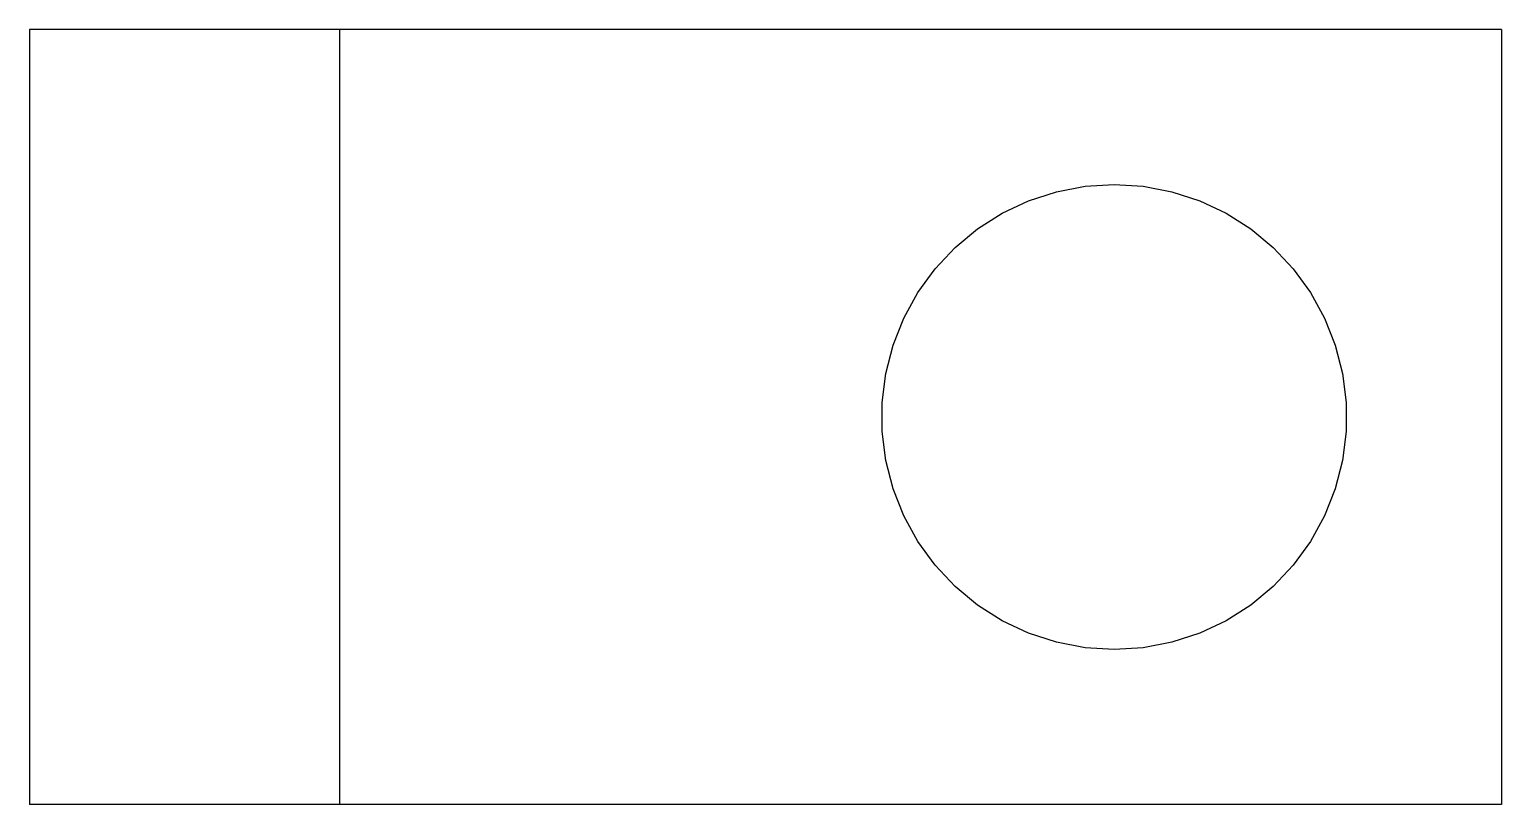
# Model space of a CAD drawing. Header units: metres. Extents: x -14 to 5, y -10 to 0.
import ezdxf

# ---------------------------------------------------------------- set-up
doc = ezdxf.new("R2010")
doc.units = ezdxf.units.M

msp = doc.modelspace()

# ---------------------------------------------------------------- linework, layer by layer
for points in [[(-10, 0), (-10.08, 0), (-10.16, 0), (-10.24, 0), (-10.32, 0), (-10.4, 0), (-10.48, 0), (-10.56, 0), (-10.64, 0), (-10.72, 0), (-10.8, 0), (-10.88, 0), (-10.96, 0), (-11.04, 0), (-11.12, 0), (-11.2, 0), (-11.28, 0), (-11.36, 0), (-11.44, 0), (-11.52, 0), (-11.6, 0), (-11.68, 0), (-11.76, 0), (-11.84, 0), (-11.92, 0), (-12, 0), (-12.08, 0), (-12.16, 0), (-12.24, 0), (-12.32, 0), (-12.4, 0), (-12.48, 0), (-12.56, 0), (-12.64, 0), (-12.72, 0), (-12.8, 0), (-12.88, 0), (-12.96, 0), (-13.04, 0), (-13.12, 0), (-13.2, 0), (-13.28, 0), (-13.36, 0), (-13.44, 0), (-13.52, 0), (-13.6, 0), (-13.68, 0), (-13.76, 0), (-13.84, 0), (-13.92, 0), (-14, 0)], [(-14, 0), (-14, -0.2), (-14, -0.4), (-14, -0.6), (-14, -0.8), (-14, -1), (-14, -1.2), (-14, -1.4), (-14, -1.6), (-14, -1.8), (-14, -2), (-14, -2.2), (-14, -2.4), (-14, -2.6), (-14, -2.8), (-14, -3), (-14, -3.2), (-14, -3.4), (-14, -3.6), (-14, -3.8), (-14, -4), (-14, -4.2), (-14, -4.4), (-14, -4.6), (-14, -4.8), (-14, -5), (-14, -5.2), (-14, -5.4), (-14, -5.6), (-14, -5.8), (-14, -6), (-14, -6.2), (-14, -6.4), (-14, -6.6), (-14, -6.8), (-14, -7), (-14, -7.2), (-14, -7.4), (-14, -7.6), (-14, -7.8), (-14, -8), (-14, -8.2), (-14, -8.4), (-14, -8.6), (-14, -8.8), (-14, -9), (-14, -9.2), (-14, -9.4), (-14, -9.6), (-14, -9.8), (-14, -10)], [(5, 0), (4.7, 0), (4.4, 0), (4.1, 0), (3.8, 0), (3.5, 0), (3.2, 0), (2.9, 0), (2.6, 0), (2.3, 0), (2, 0), (1.7, 0), (1.4, 0), (1.1, 0), (0.8, 0), (0.5, 0), (0.2, 0), (-0.1, 0), (-0.4, 0), (-0.7, 0), (-1, 0), (-1.3, 0), (-1.6, 0), (-1.9, 0), (-2.2, 0), (-2.5, 0), (-2.8, 0), (-3.1, 0), (-3.4, 0), (-3.7, 0), (-4, 0), (-4.3, 0), (-4.6, 0), (-4.9, 0), (-5.2, 0), (-5.5, 0), (-5.8, 0), (-6.1, 0), (-6.4, 0), (-6.7, 0), (-7, 0), (-7.3, 0), (-7.6, 0), (-7.9, 0), (-8.2, 0), (-8.5, 0), (-8.8, 0), (-9.1, 0), (-9.4, 0), (-9.7, 0), (-10, 0)], [(-10, 0), (-10, -0.2), (-10, -0.4), (-10, -0.6), (-10, -0.8), (-10, -1), (-10, -1.2), (-10, -1.4), (-10, -1.6), (-10, -1.8), (-10, -2), (-10, -2.2), (-10, -2.4), (-10, -2.6), (-10, -2.8), (-10, -3), (-10, -3.2), (-10, -3.4), (-10, -3.6), (-10, -3.8), (-10, -4), (-10, -4.2), (-10, -4.4), (-10, -4.6), (-10, -4.8), (-10, -5), (-10, -5.2), (-10, -5.4), (-10, -5.6), (-10, -5.8), (-10, -6), (-10, -6.2), (-10, -6.4), (-10, -6.6), (-10, -6.8), (-10, -7), (-10, -7.2), (-10, -7.4), (-10, -7.6), (-10, -7.8), (-10, -8), (-10, -8.2), (-10, -8.4), (-10, -8.6), (-10, -8.8), (-10, -9), (-10, -9.2), (-10, -9.4), (-10, -9.6), (-10, -9.8), (-10, -10)], [(5, 0), (5, -0.2), (5, -0.4), (5, -0.6), (5, -0.8), (5, -1), (5, -1.2), (5, -1.4), (5, -1.6), (5, -1.8), (5, -2), (5, -2.2), (5, -2.4), (5, -2.6), (5, -2.8), (5, -3), (5, -3.2), (5, -3.4), (5, -3.6), (5, -3.8), (5, -4), (5, -4.2), (5, -4.4), (5, -4.6), (5, -4.8), (5, -5), (5, -5.2), (5, -5.4), (5, -5.6), (5, -5.8), (5, -6), (5, -6.2), (5, -6.4), (5, -6.6), (5, -6.8), (5, -7), (5, -7.2), (5, -7.4), (5, -7.6), (5, -7.8), (5, -8), (5, -8.2), (5, -8.4), (5, -8.6), (5, -8.8), (5, -9), (5, -9.2), (5, -9.4), (5, -9.6), (5, -9.8), (5, -10)], [(0, -2), (0.376, -2.024), (0.746, -2.094), (1.104, -2.211), (1.445, -2.371), (1.763, -2.573), (2.054, -2.813), (2.312, -3.088), (2.533, -3.393), (2.714, -3.723), (2.853, -4.073), (2.947, -4.438), (2.994, -4.812), (2.994, -5.188), (2.947, -5.562), (2.853, -5.927), (2.714, -6.277), (2.533, -6.607), (2.312, -6.912), (2.054, -7.187), (1.763, -7.427), (1.445, -7.629), (1.104, -7.789), (0.746, -7.906), (0.376, -7.976), (0, -8), (-0.376, -7.976), (-0.746, -7.906), (-1.104, -7.789), (-1.445, -7.629), (-1.763, -7.427), (-2.054, -7.187), (-2.312, -6.912), (-2.533, -6.607), (-2.714, -6.277), (-2.853, -5.927), (-2.947, -5.562), (-2.994, -5.188), (-2.994, -4.812), (-2.947, -4.438), (-2.853, -4.073), (-2.714, -3.723), (-2.533, -3.393), (-2.312, -3.088), (-2.054, -2.813), (-1.763, -2.573), (-1.445, -2.371), (-1.104, -2.211), (-0.746, -2.094), (-0.376, -2.024), (0, -2)], [(-10, -10), (-10.08, -10), (-10.16, -10), (-10.24, -10), (-10.32, -10), (-10.4, -10), (-10.48, -10), (-10.56, -10), (-10.64, -10), (-10.72, -10), (-10.8, -10), (-10.88, -10), (-10.96, -10), (-11.04, -10), (-11.12, -10), (-11.2, -10), (-11.28, -10), (-11.36, -10), (-11.44, -10), (-11.52, -10), (-11.6, -10), (-11.68, -10), (-11.76, -10), (-11.84, -10), (-11.92, -10), (-12, -10), (-12.08, -10), (-12.16, -10), (-12.24, -10), (-12.32, -10), (-12.4, -10), (-12.48, -10), (-12.56, -10), (-12.64, -10), (-12.72, -10), (-12.8, -10), (-12.88, -10), (-12.96, -10), (-13.04, -10), (-13.12, -10), (-13.2, -10), (-13.28, -10), (-13.36, -10), (-13.44, -10), (-13.52, -10), (-13.6, -10), (-13.68, -10), (-13.76, -10), (-13.84, -10), (-13.92, -10), (-14, -10)], [(5, -10), (4.7, -10), (4.4, -10), (4.1, -10), (3.8, -10), (3.5, -10), (3.2, -10), (2.9, -10), (2.6, -10), (2.3, -10), (2, -10), (1.7, -10), (1.4, -10), (1.1, -10), (0.8, -10), (0.5, -10), (0.2, -10), (-0.1, -10), (-0.4, -10), (-0.7, -10), (-1, -10), (-1.3, -10), (-1.6, -10), (-1.9, -10), (-2.2, -10), (-2.5, -10), (-2.8, -10), (-3.1, -10), (-3.4, -10), (-3.7, -10), (-4, -10), (-4.3, -10), (-4.6, -10), (-4.9, -10), (-5.2, -10), (-5.5, -10), (-5.8, -10), (-6.1, -10), (-6.4, -10), (-6.7, -10), (-7, -10), (-7.3, -10), (-7.6, -10), (-7.9, -10), (-8.2, -10), (-8.5, -10), (-8.8, -10), (-9.1, -10), (-9.4, -10), (-9.7, -10), (-10, -10)]]:
    msp.add_lwpolyline(points)

doc.saveas('drawing.dxf')
